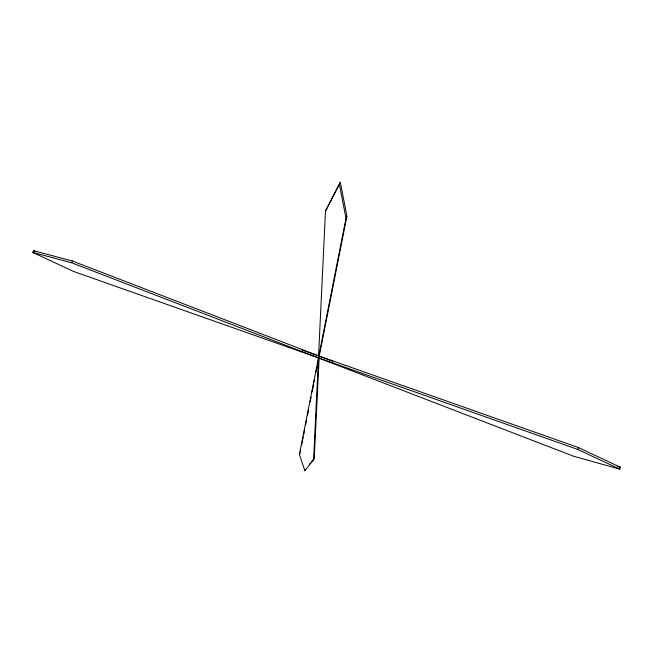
<?xml version="1.0" encoding="UTF-8"?>
<svg xmlns="http://www.w3.org/2000/svg" width="653" height="653" viewBox="0 0 653 653"><rect width="100%" height="100%" fill="white"/><g stroke="black" fill="none" stroke-linecap="round" stroke-linejoin="round"><path stroke-width="0.98" d="M346.914 216.241L346 218.314L299.417 454.431L304.853 470.748L313.587 459.794L325.488 211.017L340.344 182.252L346.914 216.241L318.64 359.109M313.587 459.794L314.24 458.218L319.325 354.089M300.274 451.868L300.674 449.868M301.653 444.881L303.237 436.906M303.629 434.906L304.616 429.919M305.604 424.932L306.592 419.944M307.579 414.965L308.567 409.978M310.151 401.995L311.13 397.008M312.118 392.02L313.701 384.046M314.093 382.046L314.493 380.054M316.068 372.071L317.056 367.084M333.503 361.615L72.499 261.053L33.589 250.719L32.65 252.385L71.577 262.743L573.669 456.276L619.77 469.14L620.35 467.23L578.427 447.55L301.955 350.024M619.77 469.14L577.815 449.452L578.427 447.55M304.853 470.748L305.498 469.213M299.417 454.431L300.078 452.864M318.46 357.901L319.227 356.114M325.488 211.017L340.344 182.252M71.577 262.743L72.499 261.053M309.244 464.503L310.493 462.928M311.742 461.361L314.24 458.218M617.412 466.413L620.35 467.23M577.815 449.452L73.569 271.46L32.65 252.385M33.589 250.719L35.409 251.56M339.389 184.366L346 218.314"/></g></svg>
